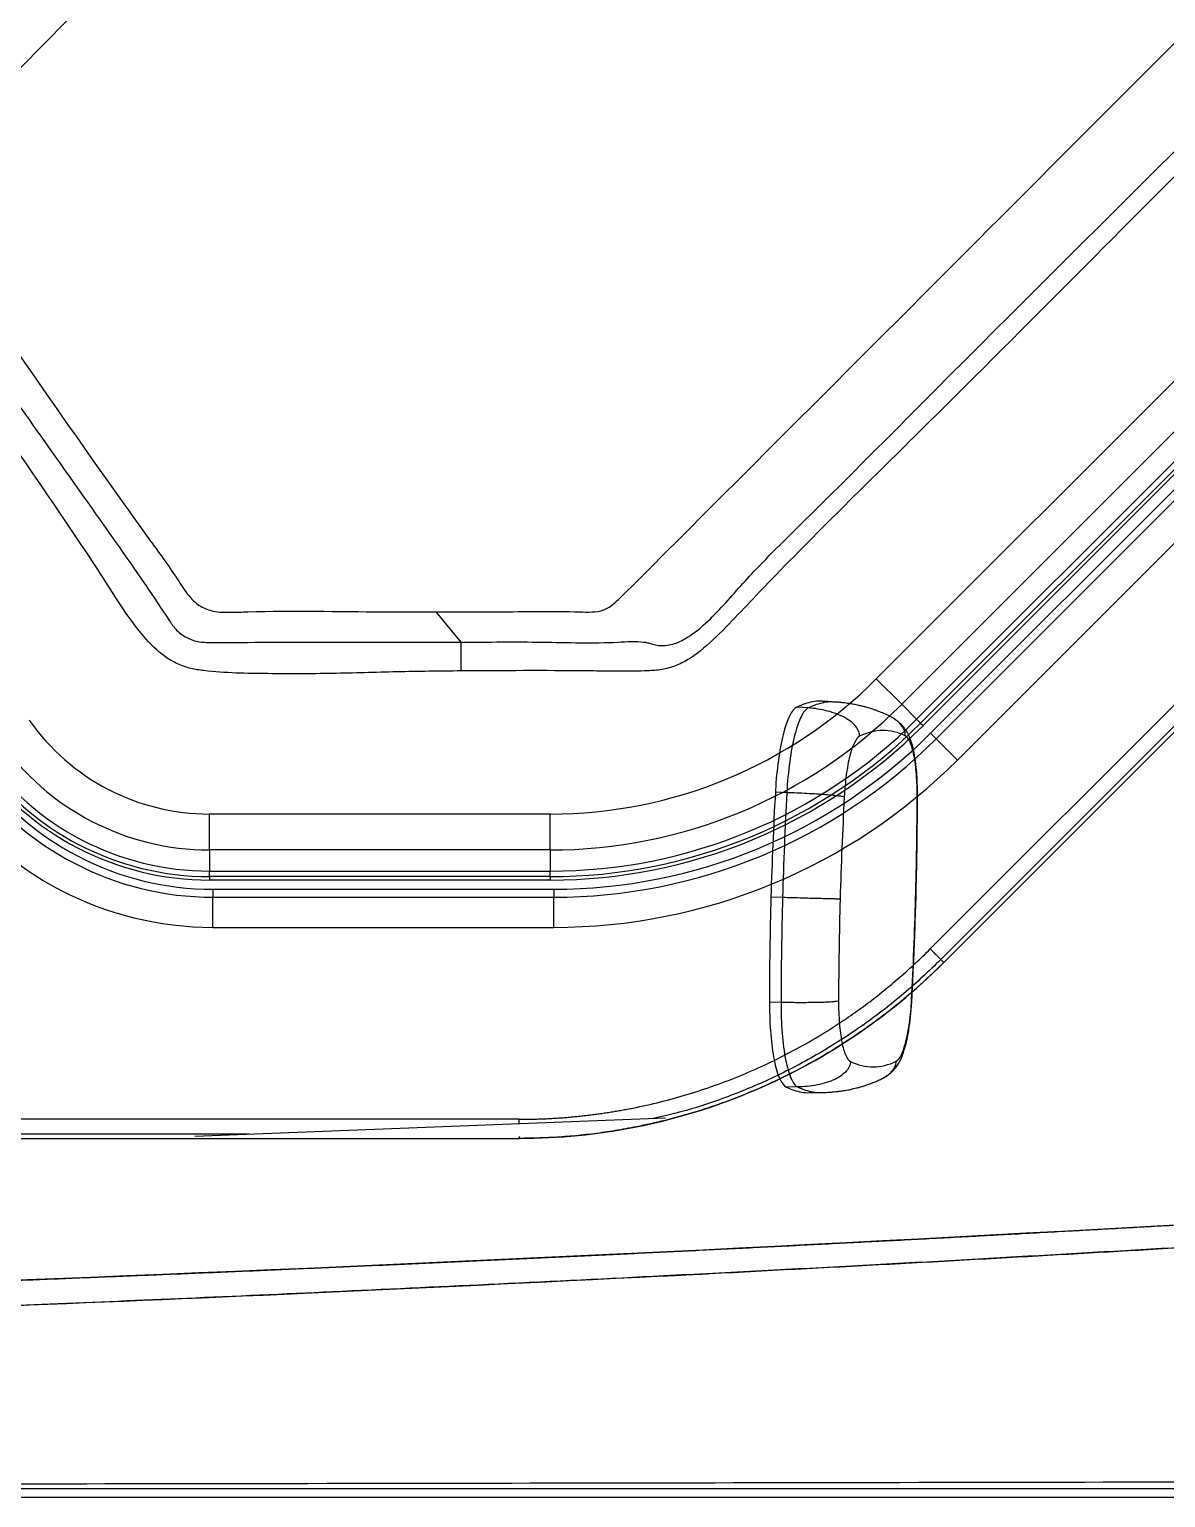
# Model space of a CAD drawing. Extents: x 527 to 611, y 788 to 934.
# Drawn here: x 591.97 to 601.4, y 803.31 to 815.49 of the extents above; entities that cross this region are included whole.
import ezdxf

# ---------------------------------------------------------------- set-up
doc = ezdxf.new("R2010")
doc.units = 0
doc.header["$MEASUREMENT"] = 0
doc.layers.add('1', color=4, linetype='Continuous')
doc.layers.add('GEOMETRY', color=4, linetype='Continuous', lineweight=25)

# ---------------------------------------------------------------- blocks, each defined once
blk = doc.blocks.new('2026_FLASH')
at = {"layer": 'GEOMETRY'}
for p, q in [((73.498, 20.665), (63.845, 10.869)), ((71.921, 6.791), (77.629, 12.499)), ((77.84, 12.288), (72.132, 6.58)), ((72.256, 6.456), (77.964, 12.164)), ((77.997, 12.131), (72.289, 6.423)), ((78.017, 12.111), (72.309, 6.403)), ((78.079, 12.048), (72.372, 6.341)), ((78.126, 12.002), (72.418, 6.294)), ((72.595, 6.117), (78.303, 11.825)), ((79.315, 11.497), (72.369, 4.551)), ((79.403, 11.409), (72.457, 4.463)), ((72.481, 4.439), (79.427, 11.385)), ((68.477, 7.096), (68.27, 7.347)), ((72.132, 6.58), (71.921, 6.791)), ((71.585, 6.599), (71.49, 6.605)), ((72.132, 6.58), (72.256, 6.456)), ((71.357, 6.55), (71.262, 6.557)), ((72.041, 6.476), (72.023, 6.486)), ((72.289, 6.423), (72.256, 6.456)), ((72.289, 6.423), (72.309, 6.403)), ((72.372, 6.341), (72.418, 6.294)), ((72.595, 6.117), (72.418, 6.294)), ((71.179, 5.847), (71.084, 5.85)), ((66.389, 5.671), (69.217, 5.671)), ((66.389, 5.373), (66.389, 5.671)), ((69.217, 5.373), (69.217, 5.671)), ((69.217, 5.373), (66.389, 5.373)), ((66.389, 5.373), (66.389, 5.197)), ((69.217, 5.373), (69.217, 5.197)), ((66.389, 5.197), (69.217, 5.197)), ((66.389, 5.151), (66.389, 5.197)), ((69.217, 5.151), (66.389, 5.151)), ((66.389, 5.151), (66.389, 5.122)), ((69.217, 5.122), (66.389, 5.122)), ((69.217, 5.151), (69.217, 5.197)), ((69.217, 5.151), (69.217, 5.122)), ((69.245, 5.045), (66.417, 5.045)), ((66.417, 5.045), (66.417, 4.979)), ((69.245, 5.045), (69.245, 4.979)), ((66.417, 4.73), (66.417, 4.979)), ((69.245, 4.979), (66.417, 4.979)), ((69.245, 4.73), (69.245, 4.979)), ((71.144, 4.977), (71.047, 4.98)), ((66.417, 4.73), (69.245, 4.73)), ((72.457, 4.463), (72.481, 4.439)), ((71.131, 4.108), (71.035, 4.11)), ((71.269, 3.407), (71.174, 3.405)), ((71.37, 3.359), (71.464, 3.36)), ((68.959, 3.138), (59.951, 3.138)), ((70.173, 3.147), (66.268, 2.996)), ((68.959, 3.1), (68.959, 3.138)), ((66.718, 3.014), (59.951, 3.014)), ((59.951, 2.98), (68.959, 2.98)), ((68.959, 2.996), (68.959, 2.98)), ((81.522, 0), (2.898, 0))]:
    blk.add_line(p, q, dxfattribs=at)
for centre, radius, start, end in [((69.217, 9.495), 3.825, 270.0001, 315), ((69.217, 9.495), 4.123, 270.0001, 315), ((69.217, 9.495), 4.298, 270.0001, 315), ((66.389, 7.495), 1.825, 215, 270.0001), ((69.217, 9.495), 4.344, 270.0001, 315), ((69.217, 9.495), 4.373, 270.0001, 315), ((69.245, 9.468), 4.422, 270.0001, 315), ((66.389, 7.495), 2.123, 215, 270.0001), ((69.245, 9.468), 4.488, 270.0001, 315), ((66.389, 7.495), 2.373, 215, 270.0001), ((66.389, 7.495), 2.344, 215, 270.0001), ((66.389, 7.495), 2.298, 215, 270.0001), ((69.245, 9.468), 4.738, 270.0001, 315), ((66.417, 7.468), 2.488, 215, 270.0001), ((66.417, 7.468), 2.422, 215, 270.0001), ((66.417, 7.468), 2.738, 215, 270.0001)]:
    blk.add_arc(centre, radius, start, end, dxfattribs=at)
for points, knots in [([(73.958, 20.887), (74.142, 20.758), (75.064, 20.114), (76.045, 19.41), (76.927, 18.813), (77.133, 18.675), (77.297, 18.557), (77.411, 18.448), (77.476, 18.356), (77.524, 18.255), (77.558, 18.134), (77.57, 17.995), (77.566, 17.841), (77.547, 17.018), (77.569, 15.908), (77.56, 14.807), (77.564, 14.385), (77.553, 14.263), (77.517, 14.15), (77.458, 14.031), (77.357, 13.914), (77.001, 13.576), (76.135, 12.687), (74.473, 11.045), (72.691, 9.239), (71.382, 7.961), (70.849, 7.404), (70.649, 7.192), (70.48, 7.031), (70.336, 6.933), (70.228, 6.887), (70.114, 6.861), (69.875, 6.852), (69.329, 6.862), (68.822, 6.859), (68.477, 6.857)], [0, 0, 0, 0, 0.03273, 0.163648, 0.175653, 0.187658, 0.199644, 0.205049, 0.210454, 0.215858, 0.221261, 0.228663, 0.236112, 0.243565, 0.348466, 0.397583, 0.403718, 0.409824, 0.415316, 0.420808, 0.42913, 0.437515, 0.492348, 0.609476, 0.777448, 0.861434, 0.875538, 0.889641, 0.903702, 0.909359, 0.915018, 0.920634, 0.926263, 0.949783, 1, 1, 1, 1]), ([(68.477, 7.096), (68.477, 7.096), (68.702, 7.096), (69.136, 7.102), (69.641, 7.082), (69.938, 7.107), (70.033, 7.09), (70.084, 7.069), (70.156, 7.065), (70.248, 7.08), (70.367, 7.135), (70.506, 7.248), (70.656, 7.401), (70.796, 7.564), (71.052, 7.837), (71.6, 8.37), (73.387, 10.176), (75.303, 12.053), (76.88, 13.668), (77.2, 13.974), (77.273, 14.048), (77.33, 14.138), (77.353, 14.228), (77.349, 14.352), (77.333, 14.509), (77.328, 14.721), (77.324, 14.933), (77.324, 15.483), (77.323, 16.292), (77.327, 17.161), (77.321, 17.681), (77.33, 17.928), (77.333, 18.084), (77.304, 18.189), (77.262, 18.265), (77.224, 18.31), (77.11, 18.392), (76.949, 18.5), (76.722, 18.661), (75.678, 19.39), (74.712, 20.068), (73.821, 20.692)], [0, 0, 0, 0, 0, 0.03351, 0.064598, 0.075502, 0.077238, 0.079027, 0.084361, 0.08772, 0.093111, 0.103638, 0.114249, 0.124957, 0.135615, 0.170011, 0.238803, 0.51397, 0.56964, 0.574792, 0.579934, 0.584977, 0.590628, 0.593433, 0.603874, 0.614365, 0.624915, 0.635437, 0.696264, 0.745422, 0.764916, 0.773628, 0.782303, 0.788055, 0.789461, 0.795352, 0.79655, 0.810366, 0.824205, 0.838045, 1, 1, 1, 1]), ([(68.27, 7.347), (68.439, 7.346), (68.836, 7.345), (69.268, 7.355), (69.561, 7.343), (69.663, 7.356), (69.747, 7.414), (70.002, 7.666), (70.455, 8.121), (71.33, 8.995), (72.885, 10.55), (74.688, 12.362), (76.179, 13.834), (76.793, 14.465), (76.974, 14.635), (77.042, 14.719), (77.076, 14.811), (77.077, 14.9), (77.064, 15.198), (77.087, 16.063), (77.047, 17.043), (77.088, 17.824), (77.061, 18.048), (77.008, 18.141), (76.938, 18.204), (76.738, 18.339), (76.196, 18.726), (75.111, 19.48), (74.158, 20.149), (73.575, 20.557), (73.552, 20.573)], [0, 0, 0, 0, 0.0261407, 0.0610806, 0.0663651, 0.0715423, 0.076551, 0.0816248, 0.1269313, 0.175318, 0.2720915, 0.4656385, 0.5690007, 0.5948413, 0.6011565, 0.6073862, 0.6111996, 0.6160595, 0.6209574, 0.6572882, 0.7490195, 0.7719535, 0.7777151, 0.7834748, 0.7878375, 0.7922391, 0.8205203, 0.8905066, 0.9956432, 1, 1, 1, 1]), ([(63.847, 10.868), (63.878, 10.823), (64.563, 9.845), (65.309, 8.743), (66.093, 7.67), (66.213, 7.475), (66.313, 7.387), (66.43, 7.344), (66.564, 7.342), (67.033, 7.36), (67.603, 7.345), (68.123, 7.347), (68.27, 7.347)], [0, 0, 0, 0, 0.026486, 0.575077, 0.64036, 0.667105, 0.685152, 0.703185, 0.726026, 0.749032, 0.929522, 1, 1, 1, 1]), ([(63.728, 10.599), (63.857, 10.415), (64.116, 10.046), (64.545, 9.431), (65.022, 8.758), (65.542, 8.023), (65.906, 7.507), (66.108, 7.195), (66.174, 7.146), (66.25, 7.109), (66.306, 7.095), (66.505, 7.091), (66.82, 7.097), (67.28, 7.095), (67.74, 7.096), (68.139, 7.096), (68.385, 7.096), (68.477, 7.096), (68.477, 7.096)], [0, 0, 0, 0, 0.103116, 0.206231, 0.343732, 0.481234, 0.618708, 0.633637, 0.651156, 0.655188, 0.672643, 0.676676, 0.746861, 0.817117, 0.887453, 0.957747, 1, 1, 1, 1, 1]), ([(68.477, 6.857), (68.299, 6.855), (67.943, 6.851), (67.409, 6.833), (66.875, 6.833), (66.482, 6.839), (66.233, 6.874), (66.13, 6.911), (66.033, 6.963), (65.913, 7.061), (65.783, 7.213), (65.643, 7.412), (65.515, 7.621), (64.83, 8.651), (64.158, 9.59), (63.533, 10.462)], [0, 0, 0, 0, 0.078909, 0.157865, 0.236733, 0.31552, 0.331669, 0.347818, 0.363966, 0.380112, 0.41596, 0.451997, 0.488252, 0.524399, 1, 1, 1, 1]), ([(71.49, 6.604), (71.48, 6.605), (71.447, 6.608), (71.393, 6.602), (71.328, 6.586), (71.284, 6.567), (71.262, 6.557)], [0, 0, 0, 0, 0.139497, 0.426323, 0.713155, 1, 1, 1, 1]), ([(71.585, 6.597), (71.574, 6.598), (71.542, 6.602), (71.488, 6.595), (71.422, 6.58), (71.378, 6.56), (71.357, 6.55)], [0, 0, 0, 0, 0.13964, 0.426429, 0.713217, 1, 1, 1, 1]), ([(72.023, 6.486), (72.014, 6.49), (71.998, 6.498), (71.974, 6.508), (71.952, 6.517), (71.934, 6.524), (71.918, 6.53), (71.902, 6.536), (71.884, 6.542), (71.865, 6.548), (71.846, 6.553), (71.83, 6.558), (71.816, 6.561), (71.802, 6.565), (71.785, 6.569), (71.766, 6.573), (71.745, 6.578), (71.727, 6.581), (71.712, 6.584), (71.701, 6.585), (71.688, 6.587), (71.671, 6.59), (71.647, 6.593), (71.618, 6.596), (71.596, 6.598), (71.585, 6.599)], [0, 0, 0, 0, 0.076878, 0.144773, 0.203637, 0.253429, 0.294119, 0.329021, 0.373414, 0.420966, 0.466852, 0.503782, 0.53203, 0.56183, 0.597833, 0.639518, 0.684203, 0.72872, 0.753617, 0.772204, 0.795357, 0.829759, 0.875381, 0.932162, 1, 1, 1, 1]), ([(71.262, 6.557), (71.221, 6.537), (71.141, 6.375), (71.095, 6.04), (71.085, 5.868)], [0, 0, 0, 0, 0.5, 0.9829928, 0.9829928, 0.9829928, 0.9829928]), ([(71.357, 6.55), (71.336, 6.54), (71.316, 6.515), (71.278, 6.438), (71.26, 6.386), (71.227, 6.257), (71.214, 6.183), (71.192, 6.023), (71.184, 5.937), (71.179, 5.847)], [0, 0, 0, 0, 0.25, 0.25, 0.5, 0.5, 0.75, 0.75, 1, 1, 1, 1]), ([(71.783, 6.315), (71.783, 6.328), (71.781, 6.341), (71.771, 6.367), (71.764, 6.381), (71.743, 6.408), (71.73, 6.421), (71.699, 6.446), (71.681, 6.458), (71.619, 6.492), (71.57, 6.511), (71.464, 6.538), (71.409, 6.547), (71.357, 6.55)], [0, 0, 0, 0, 0.125, 0.125, 0.25, 0.25, 0.375, 0.375, 0.5, 0.5, 0.75, 0.75, 1, 1, 1, 1]), ([(72.162, 6.318), (72.162, 6.327), (72.162, 6.345), (72.152, 6.372), (72.137, 6.399), (72.113, 6.426), (72.083, 6.451), (72.052, 6.471), (72.031, 6.481), (72.023, 6.485)], [0, 0, 0, 0, 0.110646, 0.230841, 0.365312, 0.517631, 0.689579, 0.880972, 1, 1, 1, 1]), ([(72.264, 5.818), (72.264, 5.842), (72.263, 5.886), (72.261, 5.948), (72.258, 6.002), (72.253, 6.049), (72.249, 6.088), (72.244, 6.125), (72.238, 6.161), (72.232, 6.195), (72.224, 6.227), (72.218, 6.251), (72.211, 6.271), (72.206, 6.287), (72.199, 6.305), (72.191, 6.324), (72.181, 6.344), (72.17, 6.362), (72.16, 6.376), (72.15, 6.39), (72.137, 6.404), (72.121, 6.42), (72.102, 6.437), (72.079, 6.453), (72.061, 6.465), (72.051, 6.47), (72.05, 6.471)], [0, 0, 0, 0, 0.080083, 0.153192, 0.21937, 0.27865, 0.331083, 0.376641, 0.433116, 0.485804, 0.537369, 0.587372, 0.617453, 0.644351, 0.674683, 0.714331, 0.757813, 0.794807, 0.818491, 0.840901, 0.863797, 0.889134, 0.919013, 0.954158, 0.995011, 1, 1, 1, 1]), ([(71.783, 6.315), (71.768, 6.308), (71.754, 6.289), (71.726, 6.234), (71.713, 6.196), (71.69, 6.106), (71.68, 6.052), (71.665, 5.936), (71.659, 5.874), (71.656, 5.81)], [0, 0, 0, 0, 0.249995, 0.249995, 0.499777, 0.499777, 0.749784, 0.749784, 1, 1, 1, 1]), ([(72.261, 5.815), (72.261, 5.879), (72.259, 5.941), (72.25, 6.057), (72.243, 6.11), (72.225, 6.201), (72.214, 6.238), (72.19, 6.293), (72.176, 6.311), (72.162, 6.318)], [0, 0, 0, 0, 0.250216, 0.250216, 0.500223, 0.500223, 0.750005, 0.750005, 1, 1, 1, 1]), ([(71.656, 5.81), (71.653, 5.811), (71.648, 5.813), (71.632, 5.816), (71.622, 5.818), (71.595, 5.821), (71.58, 5.823), (71.543, 5.826), (71.522, 5.828), (71.454, 5.834), (71.4, 5.837), (71.289, 5.843), (71.232, 5.845), (71.179, 5.847)], [0, 0, 0, 0, 0.125, 0.125, 0.25, 0.25, 0.375, 0.375, 0.5, 0.5, 0.75, 0.75, 1, 1, 1, 1]), ([(72.251, 4.97), (72.253, 5.065), (72.258, 5.254), (72.262, 5.537), (72.263, 5.724), (72.264, 5.818)], [0, 0, 0, 0, 0.33333, 0.666668, 1, 1, 1, 1]), ([(72.261, 5.815), (72.263, 5.816), (72.265, 5.817), (72.263, 5.818), (72.263, 5.818)], [0, 0, 0, 0, 0.847971, 1, 1, 1, 1]), ([(71.621, 4.965), (71.619, 4.965), (71.613, 4.965), (71.598, 4.965), (71.587, 4.965), (71.561, 4.966), (71.545, 4.966), (71.508, 4.967), (71.487, 4.968), (71.419, 4.969), (71.365, 4.971), (71.254, 4.974), (71.197, 4.976), (71.144, 4.977)], [0, 0, 0, 0, 0.125, 0.125, 0.25, 0.25, 0.375, 0.375, 0.5, 0.5, 0.75, 0.75, 1, 1, 1, 1]), ([(72.216, 4.122), (72.221, 4.216), (72.231, 4.404), (72.242, 4.687), (72.248, 4.876), (72.251, 4.97)], [0, 0, 0, 0, 0.333332, 0.66667, 1, 1, 1, 1]), ([(72.248, 4.97), (72.25, 4.97), (72.252, 4.97), (72.25, 4.97), (72.25, 4.97)], [0, 0, 0, 0, 0.850457, 1, 1, 1, 1]), ([(68.959, 3.138), (68.974, 3.138), (69.004, 3.138), (69.049, 3.139), (69.095, 3.14), (69.14, 3.141), (69.185, 3.143), (69.23, 3.146), (69.275, 3.148), (69.32, 3.151), (69.365, 3.155), (69.409, 3.159), (69.454, 3.163), (69.499, 3.168), (69.544, 3.174), (69.588, 3.179), (69.633, 3.185), (69.678, 3.192), (69.722, 3.199), (69.767, 3.206), (69.811, 3.214), (69.856, 3.222), (69.963, 3.243), (70.132, 3.281), (70.36, 3.344), (70.584, 3.418), (70.805, 3.503), (71.022, 3.599), (71.233, 3.706), (71.439, 3.822), (71.597, 3.922), (71.71, 3.999), (71.78, 4.049), (71.85, 4.1), (71.918, 4.152), (71.985, 4.205), (72.052, 4.26), (72.117, 4.316), (72.182, 4.373), (72.245, 4.431), (72.308, 4.49), (72.349, 4.53), (72.369, 4.551)], [0, 0, 0, 0, 0.011936, 0.023863, 0.035781, 0.047691, 0.059596, 0.071494, 0.083389, 0.095281, 0.10717, 0.119058, 0.130946, 0.142835, 0.154725, 0.166619, 0.178517, 0.19042, 0.202329, 0.214246, 0.22617, 0.238104, 0.250049, 0.312619, 0.375034, 0.437444, 0.500001, 0.562554, 0.624963, 0.687379, 0.749954, 0.772746, 0.795505, 0.818237, 0.840949, 0.863649, 0.886344, 0.909042, 0.931749, 0.954473, 0.977221, 1, 1, 1, 1]), ([(72.369, 4.551), (72.38, 4.54), (72.391, 4.529), (72.411, 4.508), (72.421, 4.499), (72.437, 4.483), (72.444, 4.476), (72.453, 4.467), (72.456, 4.464), (72.457, 4.463)], [0, 0, 0, 0, 0.25, 0.25, 0.5, 0.5, 0.75, 0.75, 1, 1, 1, 1]), ([(72.481, 4.439), (72.471, 4.428), (72.45, 4.407), (72.418, 4.376), (72.385, 4.345), (72.353, 4.315), (72.32, 4.285), (72.287, 4.255), (72.254, 4.225), (72.221, 4.196), (72.187, 4.167), (72.153, 4.139), (72.119, 4.11), (72.085, 4.082), (72.05, 4.055), (72.015, 4.027), (71.98, 4), (71.944, 3.973), (71.909, 3.947), (71.873, 3.921), (71.836, 3.895), (71.8, 3.869), (71.763, 3.844), (71.671, 3.782), (71.521, 3.687), (71.308, 3.566), (71.09, 3.456), (70.866, 3.357), (70.638, 3.269), (70.406, 3.192), (70.17, 3.127), (69.982, 3.085), (69.844, 3.059), (69.756, 3.044), (69.668, 3.03), (69.58, 3.018), (69.492, 3.008), (69.403, 2.999), (69.315, 2.992), (69.226, 2.987), (69.137, 2.983), (69.048, 2.98), (68.989, 2.98), (68.959, 2.98)], [0, 0, 0, 0, 0.011401, 0.022792, 0.034175, 0.04555, 0.056919, 0.068282, 0.07964, 0.090995, 0.102346, 0.113695, 0.125043, 0.136391, 0.147739, 0.159089, 0.170442, 0.181798, 0.193158, 0.204523, 0.215894, 0.227273, 0.238659, 0.250054, 0.312619, 0.375031, 0.437441, 0.500001, 0.562557, 0.624966, 0.687379, 0.749948, 0.772729, 0.795477, 0.818202, 0.84091, 0.863608, 0.886303, 0.909004, 0.931717, 0.954449, 0.977207, 1, 1, 1, 1]), ([(68.959, 2.98), (69.286, 2.98), (69.61, 3.012), (70.252, 3.139), (70.563, 3.234), (71.167, 3.484), (71.454, 3.637), (71.998, 4.001), (72.25, 4.207), (72.481, 4.439)], [0, 0, 0, 0, 0.25, 0.25, 0.5, 0.5, 0.75, 0.75, 1, 1, 1, 1]), ([(72.457, 4.463), (72.357, 4.367), (72.155, 4.175), (71.823, 3.921), (71.472, 3.693), (71.104, 3.496), (70.72, 3.332), (70.372, 3.213), (70.149, 3.162), (70.062, 3.143)], [0, 0, 0, 0, 0.150324, 0.301186, 0.452047, 0.602371, 0.752665, 0.903498, 1, 1, 1, 1]), ([(71.035, 4.092), (71.036, 3.919), (71.063, 3.586), (71.134, 3.425), (71.174, 3.405)], [0.0170205, 0.0170205, 0.0170205, 0.0170205, 0.5, 1, 1, 1, 1]), ([(71.608, 4.12), (71.605, 4.119), (71.6, 4.117), (71.585, 4.115), (71.574, 4.113), (71.548, 4.111), (71.532, 4.11), (71.495, 4.108), (71.474, 4.107), (71.405, 4.106), (71.352, 4.105), (71.241, 4.105), (71.184, 4.106), (71.131, 4.108)], [0, 0, 0, 0, 0.125, 0.125, 0.25, 0.25, 0.375, 0.375, 0.5, 0.5, 0.75, 0.75, 1, 1, 1, 1]), ([(71.131, 4.108), (71.131, 4.018), (71.134, 3.931), (71.147, 3.772), (71.156, 3.698), (71.181, 3.569), (71.196, 3.518), (71.23, 3.442), (71.249, 3.416), (71.269, 3.407)], [0, 0, 0, 0, 0.25, 0.25, 0.5, 0.5, 0.75, 0.75, 1, 1, 1, 1]), ([(71.608, 4.12), (71.608, 4.056), (71.611, 3.994), (71.62, 3.878), (71.627, 3.825), (71.644, 3.735), (71.655, 3.697), (71.68, 3.642), (71.693, 3.624), (71.707, 3.617)], [0, 0, 0, 0, 0.250216, 0.250216, 0.500223, 0.500223, 0.750005, 0.750005, 1, 1, 1, 1]), ([(72.005, 3.496), (72.008, 3.499), (72.019, 3.505), (72.034, 3.517), (72.051, 3.532), (72.065, 3.545), (72.077, 3.558), (72.088, 3.572), (72.098, 3.587), (72.109, 3.604), (72.118, 3.622), (72.126, 3.639), (72.133, 3.653), (72.138, 3.666), (72.142, 3.678), (72.148, 3.694), (72.154, 3.714), (72.161, 3.738), (72.168, 3.764), (72.175, 3.792), (72.181, 3.823), (72.188, 3.857), (72.194, 3.897), (72.201, 3.943), (72.207, 3.996), (72.212, 4.056), (72.215, 4.099), (72.216, 4.122)], [0, 0, 0, 0, 0.019222, 0.052406, 0.078961, 0.10142, 0.123523, 0.149976, 0.181854, 0.2201, 0.262043, 0.296706, 0.322764, 0.344944, 0.369215, 0.395657, 0.436755, 0.478644, 0.521266, 0.564577, 0.612623, 0.660149, 0.714475, 0.775575, 0.843507, 0.918301, 1, 1, 1, 1]), ([(72.087, 3.62), (72.101, 3.627), (72.116, 3.646), (72.143, 3.701), (72.156, 3.739), (72.179, 3.83), (72.189, 3.883), (72.205, 3.999), (72.211, 4.061), (72.214, 4.125)], [0, 0, 0, 0, 0.249995, 0.249995, 0.499777, 0.499777, 0.749784, 0.749784, 1, 1, 1, 1]), ([(72.214, 4.125), (72.216, 4.124), (72.218, 4.123), (72.216, 4.122), (72.216, 4.122)], [0, 0, 0, 0, 0.8486253, 1, 1, 1, 1]), ([(71.707, 3.617), (71.707, 3.604), (71.704, 3.591), (71.693, 3.565), (71.685, 3.552), (71.663, 3.527), (71.649, 3.514), (71.617, 3.491), (71.598, 3.479), (71.535, 3.449), (71.484, 3.433), (71.377, 3.412), (71.321, 3.407), (71.269, 3.407)], [0, 0, 0, 0, 0.125, 0.125, 0.25, 0.25, 0.375, 0.375, 0.5, 0.5, 0.75, 0.75, 1, 1, 1, 1]), ([(71.964, 3.473), (71.977, 3.479), (72.001, 3.492), (72.032, 3.516), (72.057, 3.541), (72.074, 3.567), (72.085, 3.593), (72.086, 3.611), (72.087, 3.62)], [0, 0, 0, 0, 0.215859, 0.411409, 0.58464, 0.737563, 0.874228, 1, 1, 1, 1]), ([(71.464, 3.36), (71.475, 3.36), (71.493, 3.361), (71.519, 3.362), (71.54, 3.363), (71.557, 3.365), (71.576, 3.366), (71.598, 3.369), (71.622, 3.372), (71.643, 3.375), (71.663, 3.378), (71.684, 3.381), (71.705, 3.385), (71.721, 3.389), (71.738, 3.393), (71.758, 3.398), (71.785, 3.405), (71.807, 3.411), (71.824, 3.416), (71.837, 3.421), (71.852, 3.426), (71.872, 3.433), (71.898, 3.443), (71.93, 3.457), (71.952, 3.467), (71.964, 3.473)], [0, 0, 0, 0, 0.050433, 0.093013, 0.127672, 0.15437, 0.175538, 0.221842, 0.269184, 0.298785, 0.3321, 0.374101, 0.413377, 0.443936, 0.466874, 0.514864, 0.569718, 0.630116, 0.654171, 0.68276, 0.718321, 0.760841, 0.828321, 0.908069, 1, 1, 1, 1]), ([(71.964, 3.473), (71.973, 3.477), (71.984, 3.483), (71.996, 3.491), (71.998, 3.492)], [0, 0, 0, 0, 0.8291976, 1, 1, 1, 1]), ([(71.174, 3.405), (71.195, 3.396), (71.238, 3.377), (71.303, 3.363), (71.347, 3.357), (71.369, 3.359), (71.37, 3.359)], [0, 0, 0, 0, 0.33034, 0.660665, 0.990983, 1, 1, 1, 1]), ([(71.269, 3.407), (71.29, 3.397), (71.333, 3.378), (71.398, 3.364), (71.442, 3.358), (71.464, 3.36), (71.464, 3.36)], [0, 0, 0, 0, 0.330321, 0.660646, 0.990974, 1, 1, 1, 1]), ([(60.599, 1.654), (60.76, 1.659), (61.081, 1.67), (61.562, 1.685), (62.043, 1.702), (62.524, 1.718), (63.004, 1.735), (63.485, 1.753), (63.965, 1.771), (64.444, 1.789), (64.924, 1.807), (65.403, 1.827), (65.883, 1.846), (66.362, 1.866), (66.84, 1.886), (67.319, 1.907), (67.797, 1.928), (68.275, 1.949), (68.753, 1.971), (69.231, 1.993), (69.708, 2.016), (70.185, 2.039), (70.662, 2.063), (71.139, 2.086), (71.615, 2.111), (72.092, 2.135), (72.568, 2.16), (73.043, 2.186), (73.519, 2.212), (73.994, 2.238), (74.47, 2.265), (74.944, 2.292), (75.419, 2.319), (75.894, 2.347), (76.368, 2.375), (76.842, 2.404), (77.316, 2.433), (77.789, 2.463), (78.263, 2.493), (78.736, 2.523), (79.209, 2.554), (79.524, 2.574), (79.681, 2.585)], [0, 0, 0, 0, 0.025212, 0.050412, 0.075601, 0.10078, 0.125947, 0.151103, 0.176249, 0.201383, 0.226506, 0.251619, 0.27672, 0.301811, 0.326891, 0.35196, 0.377018, 0.402065, 0.427101, 0.452127, 0.477142, 0.502146, 0.52714, 0.552122, 0.577094, 0.602056, 0.627006, 0.651946, 0.676876, 0.701794, 0.726703, 0.7516, 0.776487, 0.801364, 0.82623, 0.851086, 0.875931, 0.900765, 0.92559, 0.950403, 0.975207, 1, 1, 1, 1]), ([(79.693, 2.409), (79.542, 2.399), (79.231, 2.377), (78.751, 2.345), (78.246, 2.311), (77.714, 2.276), (77.156, 2.24), (76.573, 2.203), (75.963, 2.165), (75.327, 2.127), (74.666, 2.087), (73.978, 2.047), (73.264, 2.006), (72.524, 1.964), (71.757, 1.922), (70.965, 1.88), (69.971, 1.829), (68.809, 1.772), (67.515, 1.711), (66.299, 1.656), (65.16, 1.608), (64.1, 1.565), (63.117, 1.527), (62.212, 1.494), (61.385, 1.465), (60.86, 1.447), (60.61, 1.439)], [0, 0, 0, 0, 0.0237933, 0.0489479, 0.0754643, 0.1033427, 0.1325837, 0.1631877, 0.1951551, 0.2284866, 0.2631828, 0.2992442, 0.3366716, 0.3754656, 0.415627, 0.4571567, 0.5000555, 0.5719208, 0.6397146, 0.7034336, 0.7630744, 0.818634, 0.8701092, 0.917497, 0.9607948, 1, 1, 1, 1]), ([(60.61, 1.439), (61.675, 1.474), (63.003, 1.521), (66.186, 1.65), (68.04, 1.731), (70.171, 1.84), (70.187, 1.84), (70.22, 1.842), (70.236, 1.843), (70.285, 1.845), (70.317, 1.847), (70.414, 1.852), (70.478, 1.855), (70.67, 1.865), (70.797, 1.872), (71.175, 1.892), (71.424, 1.905), (72.158, 1.944), (72.631, 1.97), (74.007, 2.048), (74.863, 2.098), (77.246, 2.244), (78.591, 2.333), (79.693, 2.409)], [0, 0, 0, 0, 0.25, 0.25, 0.5, 0.5, 0.501953, 0.501953, 0.503906, 0.503906, 0.507812, 0.507812, 0.515625, 0.515625, 0.53125, 0.53125, 0.5625, 0.5625, 0.625, 0.625, 0.75, 0.75, 1, 1, 1, 1]), ([(81.473, 0.143), (81.469, 0.143), (81.466, 0.143), (81.46, 0.143), (81.45, 0.143), (81.428, 0.143), (81.383, 0.143), (81.294, 0.143), (81.115, 0.142), (80.757, 0.142), (80.041, 0.14), (78.61, 0.137), (77.383, 0.134), (74.929, 0.129), (73.293, 0.126), (68.385, 0.117), (65.113, 0.112), (58.569, 0.105), (55.298, 0.102), (48.754, 0.099), (42.21, 0.097), (35.666, 0.099), (29.122, 0.102), (25.851, 0.105), (19.307, 0.112), (16.035, 0.117), (9.491, 0.129), (6.219, 0.136), (2.947, 0.143)], [0, 0, 0, 0, 0.000122, 0.000122, 0.000244, 0.000488, 0.000977, 0.001953, 0.003906, 0.007812, 0.015625, 0.03125, 0.0625, 0.0625, 0.125, 0.125, 0.25, 0.25, 0.375, 0.375, 0.5, 0.625, 0.625, 0.75, 0.75, 0.875, 0.875, 1, 1, 1, 1]), ([(81.473, 0.143), (81.469, 0.143), (81.466, 0.143), (81.46, 0.143), (81.45, 0.143), (81.428, 0.143), (81.383, 0.143), (81.294, 0.143), (81.115, 0.142), (80.757, 0.142), (80.041, 0.14), (78.61, 0.137), (77.383, 0.134), (74.929, 0.129), (73.293, 0.126), (68.385, 0.117), (65.113, 0.112), (58.569, 0.105), (55.298, 0.102), (48.754, 0.099), (42.21, 0.097), (35.666, 0.099), (29.122, 0.102), (25.851, 0.105), (19.307, 0.112), (16.035, 0.117), (9.491, 0.129), (6.219, 0.136), (2.947, 0.143)], [0, 0, 0, 0, 0.000122, 0.000122, 0.000244, 0.000488, 0.000977, 0.001953, 0.003906, 0.007812, 0.015625, 0.03125, 0.0625, 0.0625, 0.125, 0.125, 0.25, 0.25, 0.375, 0.375, 0.5, 0.625, 0.625, 0.75, 0.75, 0.875, 0.875, 1, 1, 1, 1]), ([(2.898, 0.074), (2.924, 0.074), (2.949, 0.074), (3, 0.074), (3.077, 0.074), (3.256, 0.074), (3.615, 0.074), (4.331, 0.074), (5.765, 0.074), (6.993, 0.074), (9.45, 0.074), (11.088, 0.075), (16.002, 0.075), (19.278, 0.075), (29.106, 0.076), (35.658, 0.076), (48.762, 0.076), (55.314, 0.076), (65.142, 0.075), (68.418, 0.075), (73.332, 0.075), (74.97, 0.074), (77.427, 0.074), (78.655, 0.074), (80.089, 0.074), (80.805, 0.074), (81.164, 0.074), (81.343, 0.074), (81.42, 0.074), (81.471, 0.074), (81.496, 0.074), (81.522, 0.074)], [0, 0, 0, 0, 0.000977, 0.000977, 0.001953, 0.003906, 0.007812, 0.015625, 0.03125, 0.0625, 0.0625, 0.125, 0.125, 0.25, 0.25, 0.5, 0.5, 0.75, 0.75, 0.875, 0.875, 0.9375, 0.9375, 0.96875, 0.984375, 0.992187, 0.996094, 0.998047, 0.999023, 0.999023, 1, 1, 1, 1]), ([(2.898, 0.074), (2.924, 0.074), (2.949, 0.074), (3, 0.074), (3.077, 0.074), (3.256, 0.074), (3.615, 0.074), (4.331, 0.074), (5.765, 0.074), (6.993, 0.074), (9.45, 0.074), (11.088, 0.075), (16.002, 0.075), (19.278, 0.075), (29.106, 0.076), (35.658, 0.076), (48.762, 0.076), (55.314, 0.076), (65.142, 0.075), (68.418, 0.075), (73.332, 0.075), (74.97, 0.074), (77.427, 0.074), (78.655, 0.074), (80.089, 0.074), (80.805, 0.074), (81.164, 0.074), (81.343, 0.074), (81.42, 0.074), (81.471, 0.074), (81.496, 0.074), (81.522, 0.074)], [0, 0, 0, 0, 0.000977, 0.000977, 0.001953, 0.003906, 0.007812, 0.015625, 0.03125, 0.0625, 0.0625, 0.125, 0.125, 0.25, 0.25, 0.5, 0.5, 0.75, 0.75, 0.875, 0.875, 0.9375, 0.9375, 0.96875, 0.984375, 0.992187, 0.996094, 0.998047, 0.999023, 0.999023, 1, 1, 1, 1])]:
    blk.add_open_spline(points, degree=3, knots=knots, dxfattribs=at)
for points in [[(68.477, 6.857), (68.477, 6.879), (68.477, 6.923), (68.477, 6.987), (68.477, 7.046), (68.477, 7.079), (68.477, 7.096)], [(72.162, 6.318), (72.038, 6.379), (71.91, 6.378), (71.783, 6.315)], [(71.084, 5.85), (71.068, 5.561), (71.056, 5.27), (71.047, 4.98)], [(71.085, 5.868), (71.084, 5.862), (71.084, 5.856), (71.084, 5.85)], [(71.179, 5.847), (71.164, 5.558), (71.152, 5.267), (71.144, 4.977)], [(71.656, 5.81), (71.641, 5.529), (71.629, 5.247), (71.621, 4.965)], [(72.248, 4.97), (72.256, 5.252), (72.26, 5.535), (72.261, 5.815)], [(71.047, 4.98), (71.039, 4.689), (71.035, 4.399), (71.035, 4.11)], [(71.144, 4.977), (71.136, 4.687), (71.132, 4.396), (71.131, 4.108)], [(71.621, 4.965), (71.614, 4.683), (71.609, 4.401), (71.608, 4.12)], [(72.214, 4.125), (72.229, 4.406), (72.24, 4.688), (72.248, 4.97)], [(71.035, 4.11), (71.035, 4.104), (71.035, 4.098), (71.035, 4.092)], [(71.707, 3.617), (71.832, 3.556), (71.959, 3.557), (72.087, 3.62)], [(79.681, 2.585), (73.381, 2.167), (67.02, 1.857), (60.599, 1.654)]]:
    blk.add_open_spline(points, degree=3, dxfattribs=at)

msp = doc.modelspace()

# ---------------------------------------------------------------- block references
at = {"layer": '1'}
msp.add_blockref('2026_FLASH', (527.079, 803.314), dxfattribs=at)

doc.saveas('drawing.dxf')
